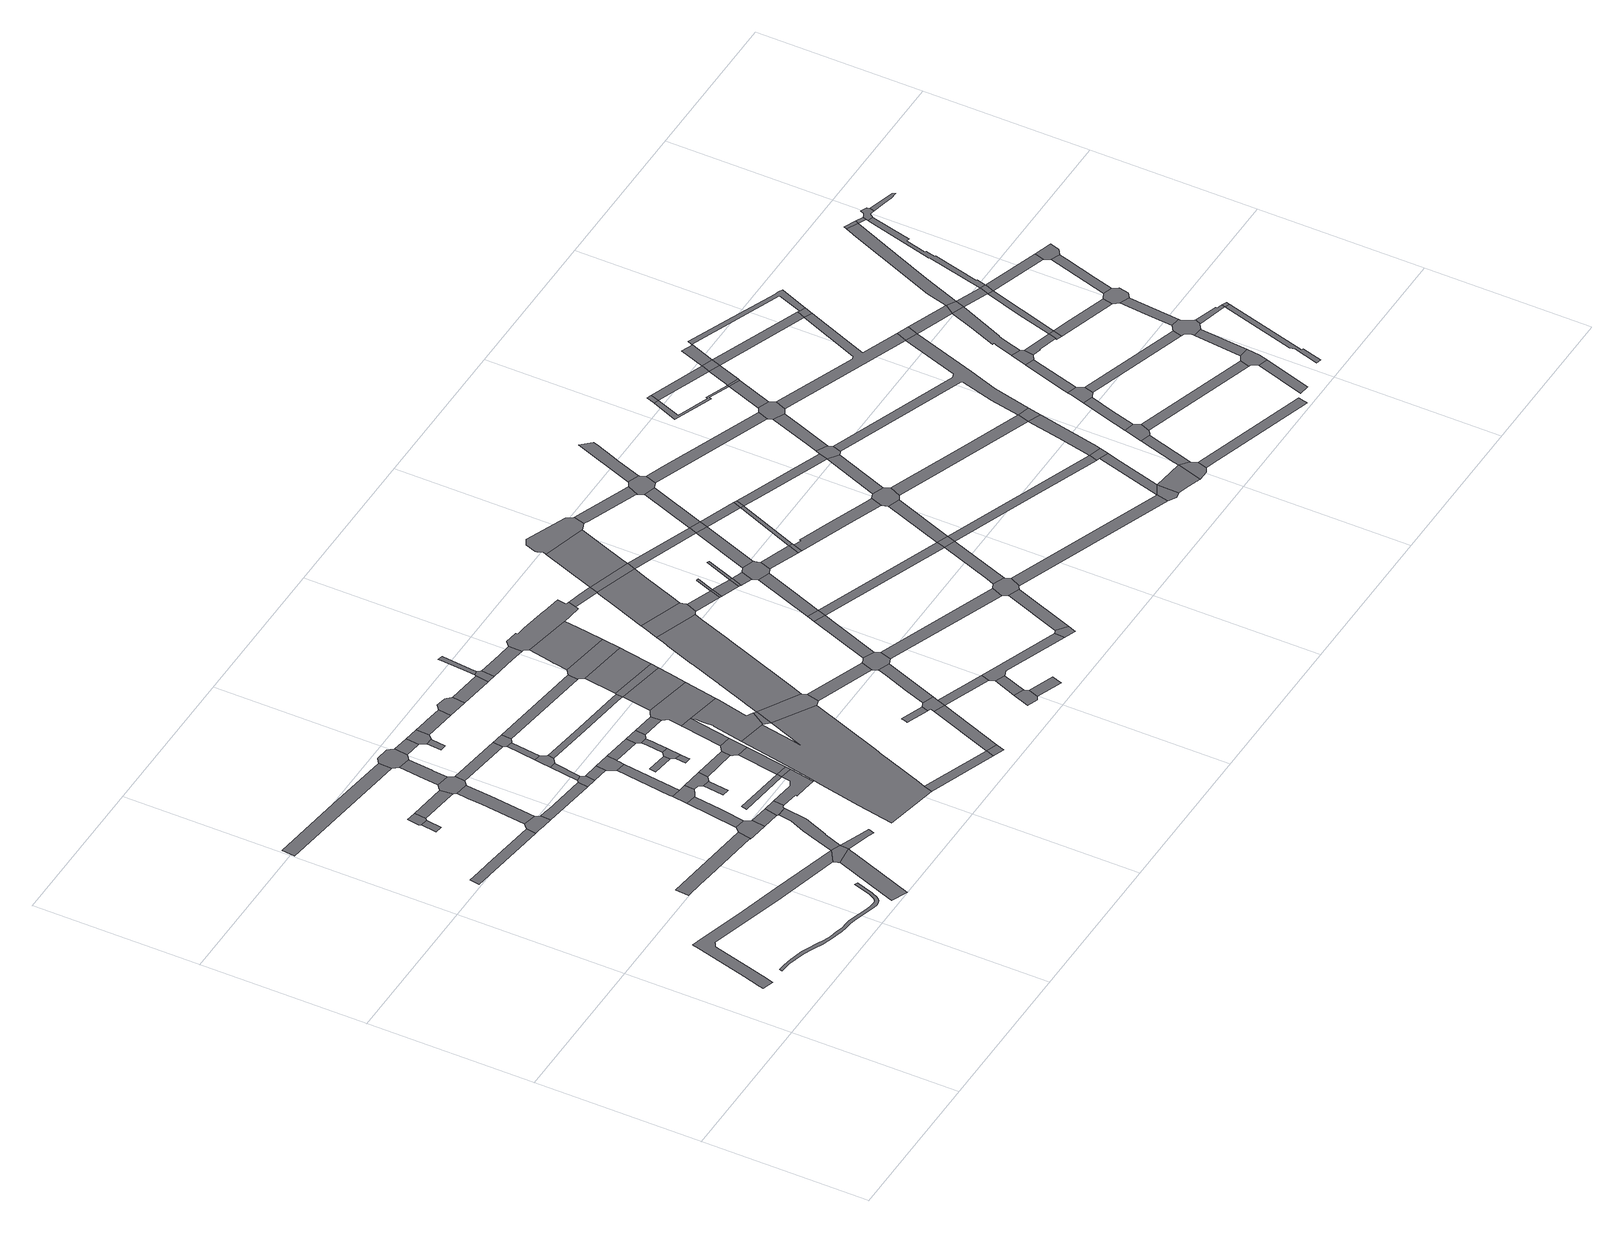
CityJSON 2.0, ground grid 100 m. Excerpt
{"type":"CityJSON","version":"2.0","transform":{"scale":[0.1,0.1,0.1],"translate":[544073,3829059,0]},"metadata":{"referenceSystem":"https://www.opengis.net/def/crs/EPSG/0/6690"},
"CityObjects":{
"road1":{"type":"Road","geometry":[{"type":"MultiSurface","lod":"1","boundaries":[[[0,1,2,3,4,5,6,7,8,9,10,11,12,13,14,15,16,17,18,19,20,21,22,23,24,25,26,27,28,29,30,31,32,33,34,35,36,37,38,39,40,41,42,43]]]}]},
"road2":{"type":"Road","attributes":{"RoadStructureAttribute.sectionType":"1"},"geometry":[{"type":"MultiSurface","lod":"1","boundaries":[[[44,45,46,47,48,49,50,51,52,53,54,55,56,57,58,59,60,61,62,63,64]]]}]},
"road3":{"type":"Road","attributes":{"RoadStructureAttribute.sectionType":"1"},"geometry":[{"type":"MultiSurface","lod":"1","boundaries":[[[65,66,67,68,69,70,71,72]]]}]},
"road4":{"type":"Road","geometry":[{"type":"MultiSurface","lod":"1","boundaries":[[[73,74,75,76]]]}]},
"road5":{"type":"Road","attributes":{"RoadStructureAttribute.sectionType":"1"},"geometry":[{"type":"MultiSurface","lod":"1","boundaries":[[[77,78,79,80,81,82,83]]]}]},
"road6":{"type":"Road","attributes":{"RoadStructureAttribute.sectionType":"1"},"geometry":[{"type":"MultiSurface","lod":"1","boundaries":[[[84,85,86,87,88,89]]]}]},
"road7":{"type":"Road","geometry":[{"type":"MultiSurface","lod":"1","boundaries":[[[90,91,73,76,92,93]]]}]},
"road8":{"type":"Road","attributes":{"RoadStructureAttribute.sectionType":"1"},"geometry":[{"type":"MultiSurface","lod":"1","boundaries":[[[94,95,96,97,98,99,100,101]]]}]},
"road9":{"type":"Road","geometry":[{"type":"MultiSurface","lod":"1","boundaries":[[[102,103,72,71,104,105,106,107,108,109,110]]]}]},
"road10":{"type":"Road","attributes":{"RoadStructureAttribute.sectionType":"1"},"geometry":[{"type":"MultiSurface","lod":"1","boundaries":[[[93,92,111,112,113]]]}]},
"road11":{"type":"Road","geometry":[{"type":"MultiSurface","lod":"1","boundaries":[[[64,63,114,97,96,115]]]}]},
"road12":{"type":"Road","attributes":{"RoadStructureAttribute.sectionType":"1"},"geometry":[{"type":"MultiSurface","lod":"1","boundaries":[[[116,117,118,102,110,119,120,121]]]}]},
"road13":{"type":"Road","geometry":[{"type":"MultiSurface","lod":"1","boundaries":[[[122,123,83,82,124,125,126,127,128,129]]]}]},
"road14":{"type":"Road","attributes":{"RoadStructureAttribute.sectionType":"1"},"geometry":[{"type":"MultiSurface","lod":"1","boundaries":[[[130,131,132,108,107,133,134]]]}]},
"road15":{"type":"Road","geometry":[{"type":"MultiSurface","lod":"1","boundaries":[[[135,136,137,138,113,112,116,121,139,140,141]]]}]},
"road16":{"type":"Road","geometry":[{"type":"MultiSurface","lod":"1","boundaries":[[[142,143,144,145,146,147,148,115,96]]]}]},
"road17":{"type":"Road","attributes":{"RoadStructureAttribute.sectionType":"1"},"geometry":[{"type":"MultiSurface","lod":"1","boundaries":[[[149,150,151,152,64,115,153,154,155,156]]]}]},
"road18":{"type":"Road","attributes":{"RoadStructureAttribute.sectionType":"1"},"geometry":[{"type":"MultiSurface","lod":"1","boundaries":[[[157,122,129,158,159,160]]]}]},
"road19":{"type":"Road","attributes":{"RoadStructureAttribute.sectionType":"1"},"geometry":[{"type":"MultiSurface","lod":"1","boundaries":[[[161,162,135,141,163,164,165,166]]]}]},
"road20":{"type":"Road","attributes":{"RoadStructureAttribute.sectionType":"1"},"geometry":[{"type":"MultiSurface","lod":"1","boundaries":[[[127,126,167,168]]]}]},
"road21":{"type":"Road","attributes":{"RoadStructureAttribute.sectionType":"1"},"geometry":[{"type":"MultiSurface","lod":"1","boundaries":[[[169,149,156]]]}]},
"road22":{"type":"Road","geometry":[{"type":"MultiSurface","lod":"1","boundaries":[[[170,89,88,161,166,171,172,173,174]]]}]},
"road23":{"type":"Road","geometry":[{"type":"MultiSurface","lod":"1","boundaries":[[[168,167,175,176,169,156,177,178,179,180,181,182]]]}]},
"road24":{"type":"Road","geometry":[{"type":"MultiSurface","lod":"1","boundaries":[[[183,184,185,186,134,133,187,188]]]}]},
"road25":{"type":"Road","geometry":[{"type":"MultiSurface","lod":"1","boundaries":[[[189,157,160,190,191,192,193,194,195]]]}]},
"road26":{"type":"Road","attributes":{"RoadStructureAttribute.sectionType":"1"},"geometry":[{"type":"MultiSurface","lod":"1","boundaries":[[[140,139,196,197]]]}]},
"road27":{"type":"Road","attributes":{"RoadStructureAttribute.sectionType":"1"},"geometry":[{"type":"MultiSurface","lod":"1","boundaries":[[[198,185,184,199]]]}]},
"road28":{"type":"Road","attributes":{"RoadStructureAttribute.sectionType":"1"},"geometry":[{"type":"MultiSurface","lod":"1","boundaries":[[[200,201,189,195,202]]]}]},
"road29":{"type":"Road","attributes":{"RoadStructureAttribute.sectionType":"1"},"geometry":[{"type":"MultiSurface","lod":"1","boundaries":[[[188,187,203,204]]]}]},
"road30":{"type":"Road","attributes":{"RoadStructureAttribute.sectionType":"1"},"geometry":[{"type":"MultiSurface","lod":"1","boundaries":[[[173,172,205,206]]]}]},
"road31":{"type":"Road","geometry":[{"type":"MultiSurface","lod":"1","boundaries":[[[207,208,209,210]]]}]},
"road32":{"type":"Road","attributes":{"RoadStructureAttribute.sectionType":"1"},"geometry":[{"type":"MultiSurface","lod":"1","boundaries":[[[211,212,213,214,215,216]]]}]},
"road33":{"type":"Road","geometry":[{"type":"MultiSurface","lod":"1","boundaries":[[[193,192,217,207,210,218,219]]]}]},
"road34":{"type":"Road","geometry":[{"type":"MultiSurface","lod":"1","boundaries":[[[220,221,198,199,222,223,224,225,226,227]]]}]},
"road35":{"type":"Road","geometry":[{"type":"MultiSurface","lod":"1","boundaries":[[[228,229,230,231,232]]]}]},
"road36":{"type":"Road","geometry":[{"type":"MultiSurface","lod":"1","boundaries":[[[204,203,233,234,200,202,235,236,237,238]]]}]},
"road37":{"type":"Road","attributes":{"RoadStructureAttribute.sectionType":"1"},"geometry":[{"type":"MultiSurface","lod":"1","boundaries":[[[215,239,240,241,242,243,182,181,244,245,246,247,248,249]]]}]},
"road38":{"type":"Road","geometry":[{"type":"MultiSurface","lod":"1","boundaries":[[[206,205,250,228,232,251,252,253]]]}]},
"road39":{"type":"Road","attributes":{"RoadStructureAttribute.sectionType":"1"},"geometry":[{"type":"MultiSurface","lod":"1","boundaries":[[[254,220,227,255,256]]]}]},
"road40":{"type":"Road","attributes":{"RoadStructureAttribute.sectionType":"1"},"geometry":[{"type":"MultiSurface","lod":"1","boundaries":[[[257,258,259,260,261]]]}]},
"road41":{"type":"Road","geometry":[{"type":"MultiSurface","lod":"1","boundaries":[[[262,263,197,196,264,254,256,265,266,267,268]]]}]},
"road42":{"type":"Road","attributes":{"RoadStructureAttribute.sectionType":"1"},"geometry":[{"type":"MultiSurface","lod":"1","boundaries":[[[219,218,269,270]]]}]},
"road43":{"type":"Road","geometry":[{"type":"MultiSurface","lod":"1","boundaries":[[[271,272,273,274,275,276]]]}]},
"road44":{"type":"Road","geometry":[{"type":"MultiSurface","lod":"1","boundaries":[[[216,215,249,277]]]}]},
"road45":{"type":"Road","attributes":{"RoadStructureAttribute.sectionType":"1"},"geometry":[{"type":"MultiSurface","lod":"1","boundaries":[[[238,237,278,279]]]}]},
"road46":{"type":"Road","geometry":[{"type":"MultiSurface","lod":"1","boundaries":[[[280,261,260,271,276,281]]]}]},
"road47":{"type":"Road","attributes":{"RoadStructureAttribute.sectionType":"1"},"geometry":[{"type":"MultiSurface","lod":"1","boundaries":[[[282,283,253,252,284,285,286]]]}]},
"road48":{"type":"Road","attributes":{"RoadStructureAttribute.sectionType":"1"},"geometry":[{"type":"MultiSurface","lod":"1","boundaries":[[[287,216,277,288]]]}]},
"road49":{"type":"Road","attributes":{"RoadStructureAttribute.sectionType":"1"},"geometry":[{"type":"MultiSurface","lod":"1","boundaries":[[[289,290,280,281,291,292,293]]]}]},
"road50":{"type":"Road","geometry":[{"type":"MultiSurface","lod":"1","boundaries":[[[294,279,278,295,289,293,296,297,298]]]}]},
"road51":{"type":"Road","geometry":[{"type":"MultiSurface","lod":"1","boundaries":[[[299,300,270,269,301,302,287,288,303]]]}]},
"road52":{"type":"Road","attributes":{"RoadStructureAttribute.sectionType":"1"},"geometry":[{"type":"MultiSurface","lod":"1","boundaries":[[[304,305,225,224,306,307,308,309]]]}]},
"road53":{"type":"Road","geometry":[{"type":"MultiSurface","lod":"1","boundaries":[[[310,311,312,313,314,315,316,317,318,319,320,321,322,323,324,325,326,327,328,329,330,331,332,333]]]}]},
"road54":{"type":"Road","geometry":[{"type":"MultiSurface","lod":"1","boundaries":[[[334,335,286,285,336,337,338,339,340]]]}]},
"road55":{"type":"Road","attributes":{"RoadStructureAttribute.sectionType":"1"},"geometry":[{"type":"MultiSurface","lod":"1","boundaries":[[[318,317,341,342]]]}]},
"road56":{"type":"Road","attributes":{"RoadStructureAttribute.sectionType":"1"},"geometry":[{"type":"MultiSurface","lod":"1","boundaries":[[[298,297,343,344,345]]]}]},
"road57":{"type":"Road","attributes":{"RoadStructureAttribute.sectionType":"1"},"geometry":[{"type":"MultiSurface","lod":"1","boundaries":[[[346,347,348,349,299,303,350]]]}]},
"road58":{"type":"Road","attributes":{"RoadStructureAttribute.sectionType":"1"},"geometry":[{"type":"MultiSurface","lod":"1","boundaries":[[[268,267,351,352]]]}]},
"road59":{"type":"Road","attributes":{"RoadStructureAttribute.sectionType":"1"},"geometry":[{"type":"MultiSurface","lod":"1","boundaries":[[[337,336,353,354]]]}]},
"road60":{"type":"Road","geometry":[{"type":"MultiSurface","lod":"1","boundaries":[[[350,355,356,357,358,359,360,361,310,333,362,363,364,365,366,367]]]}]},
"road61":{"type":"Road","attributes":{"RoadStructureAttribute.sectionType":"1"},"geometry":[{"type":"MultiSurface","lod":"1","boundaries":[[[364,363,368,327,369]]]}]},
"road62":{"type":"Road","geometry":[{"type":"MultiSurface","lod":"1","boundaries":[[[342,341,370,371]]]}]},
"road63":{"type":"Road","geometry":[{"type":"MultiSurface","lod":"1","boundaries":[[[372,373,374,345,344,375,376,346,350,367,377]]]}]},
"road64":{"type":"Road","geometry":[{"type":"MultiSurface","lod":"1","boundaries":[[[378,379,380,381,382,383,384,354,353,385,386,387]]]}]},
"road65":{"type":"Road","attributes":{"RoadStructureAttribute.sectionType":"1"},"geometry":[{"type":"MultiSurface","lod":"1","boundaries":[[[388,389,390,391,392,393,394,383,382]]]}]},
"road66":{"type":"Road","geometry":[{"type":"MultiSurface","lod":"1","boundaries":[[[369,327,326,395,396,397,398,399]]]}]},
"road67":{"type":"Road","geometry":[{"type":"MultiSurface","lod":"1","boundaries":[[[400,372,377,401,402]]]}]},
"road68":{"type":"Road","attributes":{"RoadStructureAttribute.sectionType":"1"},"geometry":[{"type":"MultiSurface","lod":"1","boundaries":[[[403,342,371,404]]]}]},
"road69":{"type":"Road","geometry":[{"type":"MultiSurface","lod":"1","boundaries":[[[405,309,308,400,402,406]]]}]},
"road70":{"type":"Road","geometry":[{"type":"MultiSurface","lod":"1","boundaries":[[[407,387,386,408,409,410]]]}]},
"road71":{"type":"Road","geometry":[{"type":"MultiSurface","lod":"1","boundaries":[[[411,412,413,414,415,416]]]}]},
"road72":{"type":"Road","geometry":[{"type":"MultiSurface","lod":"1","boundaries":[[[417,405,406,418,419]]]}]},
"road73":{"type":"Road","geometry":[{"type":"MultiSurface","lod":"1","boundaries":[[[420,421,352,351,422,417,419,423]]]}]},
"road74":{"type":"Road","geometry":[{"type":"MultiSurface","lod":"1","boundaries":[[[424,425,426,416,415,427,403,404,428,429]]]}]},
"road75":{"type":"Road","geometry":[{"type":"MultiSurface","lod":"1","boundaries":[[[430,431,432,433,434,420,423,435,436,437]]]}]},
"road76":{"type":"Road","attributes":{"RoadStructureAttribute.sectionType":"1"},"geometry":[{"type":"MultiSurface","lod":"1","boundaries":[[[396,395,438,439]]]}]},
"road77":{"type":"Road","attributes":{"function":"2","RoadStructureAttribute.sectionType":"1"},"geometry":[{"type":"MultiSurface","lod":"1","boundaries":[[[440,441,442,443,444,445,446,447,448,449,450,451,452,453,454,369,399,455,456,457,458,459,460,461]]]}]},
"road78":{"type":"Road","attributes":{"RoadStructureAttribute.sectionType":"1"},"geometry":[{"type":"MultiSurface","lod":"1","boundaries":[[[462,463,464,424,429,465]]]}]},
"road79":{"type":"Road","attributes":{"RoadStructureAttribute.sectionType":"1"},"geometry":[{"type":"MultiSurface","lod":"1","boundaries":[[[428,404,466,467]]]}]},
"road80":{"type":"Road","attributes":{"RoadStructureAttribute.sectionType":"1"},"geometry":[{"type":"MultiSurface","lod":"1","boundaries":[[[468,469,470,471,472,473]]]}]},
"road81":{"type":"Road","geometry":[{"type":"MultiSurface","lod":"1","boundaries":[[[474,410,409,475,476,430,437,477,478,479,480,481,482,483,484,485,486,487,488,489,490,491,492]]]}]},
"road82":{"type":"Road","geometry":[{"type":"MultiSurface","lod":"1","boundaries":[[[493,468,473,494]]]}]},
"road83":{"type":"Road","attributes":{"RoadStructureAttribute.sectionType":"1"},"geometry":[{"type":"MultiSurface","lod":"1","boundaries":[[[495,496,472,471]]]}]},
"road84":{"type":"Road","geometry":[{"type":"MultiSurface","lod":"1","boundaries":[[[497,498,439,438,499,462,465,500,501,502,503]]]}]},
"road85":{"type":"Road","geometry":[{"type":"MultiSurface","lod":"1","boundaries":[[[504,505,441,440,461,506,507,508,509,510,511]]]}]},
"road86":{"type":"Road","attributes":{"RoadStructureAttribute.sectionType":"1"},"geometry":[{"type":"MultiSurface","lod":"1","boundaries":[[[512,497,503,513,514]]]}]},
"road87":{"type":"Road","attributes":{"RoadStructureAttribute.sectionType":"1"},"geometry":[{"type":"MultiSurface","lod":"1","boundaries":[[[467,466,493,494,515,516,517]]]}]},
"road88":{"type":"Road","attributes":{"RoadStructureAttribute.sectionType":"1"},"geometry":[{"type":"MultiSurface","lod":"1","boundaries":[[[518,519,483,482,520,521]]]}]},
"road89":{"type":"Road","attributes":{"function":"2","RoadStructureAttribute.sectionType":"1"},"geometry":[{"type":"MultiSurface","lod":"1","boundaries":[[[520,522,523,504,511,524,525,526,527]]]}]},
"road90":{"type":"Road","attributes":{"RoadStructureAttribute.sectionType":"1"},"geometry":[{"type":"MultiSurface","lod":"1","boundaries":[[[508,507,528,529]]]}]},
"road91":{"type":"Road","geometry":[{"type":"MultiSurface","lod":"1","boundaries":[[[530,512,514,531]]]}]},
"road92":{"type":"Road","geometry":[{"type":"MultiSurface","lod":"1","boundaries":[[[529,528,532,533]]]}]},
"road93":{"type":"Road","attributes":{"RoadStructureAttribute.sectionType":"1"},"geometry":[{"type":"MultiSurface","lod":"1","boundaries":[[[502,501,534,535]]]}]},
"road94":{"type":"Road","geometry":[{"type":"MultiSurface","lod":"1","boundaries":[[[521,520,527,536]]]}]},
"road95":{"type":"Road","attributes":{"RoadStructureAttribute.sectionType":"1"},"geometry":[{"type":"MultiSurface","lod":"1","boundaries":[[[537,533,532,538,539]]]}]},
"road96":{"type":"Road","geometry":[{"type":"MultiSurface","lod":"1","boundaries":[[[540,541,542,529,533]]]}]},
"road97":{"type":"Road","attributes":{"RoadStructureAttribute.sectionType":"1"},"geometry":[{"type":"MultiSurface","lod":"1","boundaries":[[[543,544,530,531,545,546]]]}]},
"road98":{"type":"Road","geometry":[{"type":"MultiSurface","lod":"1","boundaries":[[[547,548,549,517,516,550,551]]]}]},
"road99":{"type":"Road","geometry":[{"type":"MultiSurface","lod":"1","boundaries":[[[539,538,552,553]]]}]},
"road100":{"type":"Road","attributes":{"function":"2","RoadStructureAttribute.sectionType":"1"},"geometry":[{"type":"MultiSurface","lod":"1","boundaries":[[[554,555,556,521,536,557,558,559]]]}]},
"road101":{"type":"Road","attributes":{"RoadStructureAttribute.sectionType":"1"},"geometry":[{"type":"MultiSurface","lod":"1","boundaries":[[[560,553,552,561,562]]]}]},
"road102":{"type":"Road","geometry":[{"type":"MultiSurface","lod":"1","boundaries":[[[563,564,565,566,567,539,553]]]}]},
"road103":{"type":"Road","attributes":{"RoadStructureAttribute.sectionType":"1"},"geometry":[{"type":"MultiSurface","lod":"1","boundaries":[[[568,547,551,569,570]]]}]},
"road104":{"type":"Road","geometry":[{"type":"MultiSurface","lod":"1","boundaries":[[[571,572,573,562,561,574,575,543,546,576,577,578,579,580,581,582]]]}]},
"road105":{"type":"Road","attributes":{"RoadStructureAttribute.sectionType":"1"},"geometry":[{"type":"MultiSurface","lod":"1","boundaries":[[[583,531,514,584,585,586]]]}]},
"road106":{"type":"Road","geometry":[{"type":"MultiSurface","lod":"1","boundaries":[[[587,588,589,590,591,592,593,554,559,594,595,596,597,598]]]}]},
"road107":{"type":"Road","attributes":{"RoadStructureAttribute.sectionType":"1"},"geometry":[{"type":"MultiSurface","lod":"1","boundaries":[[[536,527,599,600]]]}]},
"road108":{"type":"Road","attributes":{"RoadStructureAttribute.sectionType":"1"},"geometry":[{"type":"MultiSurface","lod":"1","boundaries":[[[601,602,579,578,603,604]]]}]},
"road109":{"type":"Road","geometry":[{"type":"MultiSurface","lod":"1","boundaries":[[[605,535,534,568,570,606,607,608,609,610,611,612]]]}]},
"road110":{"type":"Road","attributes":{"RoadStructureAttribute.sectionType":"1"},"geometry":[{"type":"MultiSurface","lod":"1","boundaries":[[[599,571,582,613]]]}]},
"road111":{"type":"Road","geometry":[{"type":"MultiSurface","lod":"1","boundaries":[[[604,603,614,615,616,617]]]}]},
"road112":{"type":"Road","geometry":[{"type":"MultiSurface","lod":"1","boundaries":[[[600,599,613,618]]]}]},
"road113":{"type":"Road","attributes":{"RoadStructureAttribute.sectionType":"1"},"geometry":[{"type":"MultiSurface","lod":"1","boundaries":[[[585,619,605,612,620]]]}]},
"road114":{"type":"Road","attributes":{"RoadStructureAttribute.sectionType":"1"},"geometry":[{"type":"MultiSurface","lod":"1","boundaries":[[[621,622,596,595,623,624,625,626]]]}]},
"road115":{"type":"Road","attributes":{"RoadStructureAttribute.sectionType":"1"},"geometry":[{"type":"MultiSurface","lod":"1","boundaries":[[[627,628,604,617,629,630]]]}]},
"road116":{"type":"Road","attributes":{"RoadStructureAttribute.sectionType":"1"},"geometry":[{"type":"MultiSurface","lod":"1","boundaries":[[[618,613,631,632,627,633]]]}]},
"road117":{"type":"Road","attributes":{"RoadStructureAttribute.sectionType":"1"},"geometry":[{"type":"MultiSurface","lod":"1","boundaries":[[[634,600,618,635]]]}]},
"road118":{"type":"Road","geometry":[{"type":"MultiSurface","lod":"1","boundaries":[[[586,585,620,636]]]}]},
"road119":{"type":"Road","attributes":{"RoadStructureAttribute.sectionType":"1"},"geometry":[{"type":"MultiSurface","lod":"1","boundaries":[[[637,638,639,640,615,614,641,642,643,644]]]}]},
"road120":{"type":"Road","geometry":[{"type":"MultiSurface","lod":"1","boundaries":[[[633,627,630,645]]]}]},
"road121":{"type":"Road","geometry":[{"type":"MultiSurface","lod":"1","boundaries":[[[646,647,626,625,648,649,634,635,650,651,652,653,654,655,656]]]}]},
"road122":{"type":"Road","attributes":{"RoadStructureAttribute.sectionType":"1"},"geometry":[{"type":"MultiSurface","lod":"1","boundaries":[[[657,586,636,658]]]}]},
"road123":{"type":"Road","attributes":{"RoadStructureAttribute.sectionType":"1"},"geometry":[{"type":"MultiSurface","lod":"1","boundaries":[[[609,608,659,660]]]}]},
"road124":{"type":"Road","attributes":{"RoadStructureAttribute.sectionType":"1"},"geometry":[{"type":"MultiSurface","lod":"1","boundaries":[[[661,646,656,662,663,664,665]]]}]},
"road125":{"type":"Road","geometry":[{"type":"MultiSurface","lod":"1","boundaries":[[[666,667,644,643,657,658,668,669,670,671,672]]]}]},
"road126":{"type":"Road","attributes":{"RoadStructureAttribute.sectionType":"1"},"geometry":[{"type":"MultiSurface","lod":"1","boundaries":[[[673,674,645,630,675,676,677,678]]]}]},
"road127":{"type":"Road","attributes":{"RoadStructureAttribute.sectionType":"1"},"geometry":[{"type":"MultiSurface","lod":"1","boundaries":[[[636,620,679,680,681]]]}]},
"road128":{"type":"Road","attributes":{"RoadStructureAttribute.sectionType":"1"},"geometry":[{"type":"MultiSurface","lod":"1","boundaries":[[[677,682,683,666,672,684,685]]]}]},
"road129":{"type":"Road","attributes":{"RoadStructureAttribute.sectionType":"1"},"geometry":[{"type":"MultiSurface","lod":"1","boundaries":[[[686,654,653,687,688,689]]]}]},
"road130":{"type":"Road","geometry":[{"type":"MultiSurface","lod":"1","boundaries":[[[690,678,677,685,691,692,693,694,695,696,697]]]}]},
"road131":{"type":"Road","geometry":[{"type":"MultiSurface","lod":"1","boundaries":[[[698,660,659,699,700]]]}]},
"road132":{"type":"Road","attributes":{"RoadStructureAttribute.sectionType":"1"},"geometry":[{"type":"MultiSurface","lod":"1","boundaries":[[[701,670,669,702,703,704]]]}]},
"road133":{"type":"Road","attributes":{"RoadStructureAttribute.sectionType":"1"},"geometry":[{"type":"MultiSurface","lod":"1","boundaries":[[[705,706,707,690,697,708,709]]]}]},
"road134":{"type":"Road","attributes":{"RoadStructureAttribute.sectionType":"1"},"geometry":[{"type":"MultiSurface","lod":"1","boundaries":[[[710,660,698,711,712]]]}]},
"road135":{"type":"Road","attributes":{"RoadStructureAttribute.sectionType":"1"},"geometry":[{"type":"MultiSurface","lod":"1","boundaries":[[[713,698,700,714,715,716,717,718,719]]]}]},
"road136":{"type":"Road","geometry":[{"type":"MultiSurface","lod":"1","boundaries":[[[720,721,722,723]]]}]},
"road137":{"type":"Road","geometry":[{"type":"MultiSurface","lod":"1","boundaries":[[[719,718,724,725,726,727,728,729]]]}]},
"road138":{"type":"Road","geometry":[{"type":"MultiSurface","lod":"1","boundaries":[[[730,731,732,689,688,733,734,705,709,735,736,737,738,739]]]}]},
"road139":{"type":"Road","geometry":[{"type":"MultiSurface","lod":"1","boundaries":[[[681,680,710,712,740]]]}]},
"road140":{"type":"Road","attributes":{"RoadStructureAttribute.sectionType":"1"},"geometry":[{"type":"MultiSurface","lod":"1","boundaries":[[[721,741,742,743,744,745,746,747,748,722]]]}]},
"road141":{"type":"Road","attributes":{"RoadStructureAttribute.sectionType":"1"},"geometry":[{"type":"MultiSurface","lod":"1","boundaries":[[[749,750,719,729,751,752]]]}]},
"road142":{"type":"Road","attributes":{"RoadStructureAttribute.sectionType":"1"},"geometry":[{"type":"MultiSurface","lod":"1","boundaries":[[[744,730,739,753]]]}]},
"road143":{"type":"Road","attributes":{"RoadStructureAttribute.sectionType":"1"},"geometry":[{"type":"MultiSurface","lod":"1","boundaries":[[[723,722,754,755]]]}]},
"road144":{"type":"Road","attributes":{"RoadStructureAttribute.sectionType":"1"},"geometry":[{"type":"MultiSurface","lod":"1","boundaries":[[[703,756,681,740,757,758]]]}]},
"road145":{"type":"Road","attributes":{"RoadStructureAttribute.sectionType":"1"},"geometry":[{"type":"MultiSurface","lod":"1","boundaries":[[[759,760,761,694,693,762,763,764,704,765,766,767,768]]]}]},
"road146":{"type":"Road","geometry":[{"type":"MultiSurface","lod":"1","boundaries":[[[745,744,753,769]]]}]},
"road147":{"type":"Road","geometry":[{"type":"MultiSurface","lod":"1","boundaries":[[[770,749,752,771,772,773,774,775]]]}]},
"road148":{"type":"Road","attributes":{"RoadStructureAttribute.sectionType":"1"},"geometry":[{"type":"MultiSurface","lod":"1","boundaries":[[[754,776,745,769,777]]]}]},
"road149":{"type":"Road","geometry":[{"type":"MultiSurface","lod":"1","boundaries":[[[704,703,758,765]]]}]},
"road150":{"type":"Road","geometry":[{"type":"MultiSurface","lod":"1","boundaries":[[[778,755,754,777,779]]]}]},
"road151":{"type":"Road","attributes":{"RoadStructureAttribute.sectionType":"1"},"geometry":[{"type":"MultiSurface","lod":"1","boundaries":[[[780,781,770,775,782,783]]]}]},
"road152":{"type":"Road","attributes":{"RoadStructureAttribute.sectionType":"1"},"geometry":[{"type":"MultiSurface","lod":"1","boundaries":[[[727,726,784,785,786]]]}]},
"road153":{"type":"Road","attributes":{"RoadStructureAttribute.sectionType":"1"},"geometry":[{"type":"MultiSurface","lod":"1","boundaries":[[[787,778,779,788]]]}]},
"road154":{"type":"Road","attributes":{"RoadStructureAttribute.sectionType":"1"},"geometry":[{"type":"MultiSurface","lod":"1","boundaries":[[[789,790,791,738,737,759,792,793,794,795]]]}]},
"road155":{"type":"Road","geometry":[{"type":"MultiSurface","lod":"1","boundaries":[[[796,797,780,783,798,799,800]]]}]},
"road156":{"type":"Road","attributes":{"RoadStructureAttribute.sectionType":"1"},"geometry":[{"type":"MultiSurface","lod":"1","boundaries":[[[779,777,789,801]]]}]},
"road157":{"type":"Road","attributes":{"RoadStructureAttribute.sectionType":"1"},"geometry":[{"type":"MultiSurface","lod":"1","boundaries":[[[802,803,804,796,800,805]]]}]},
"road158":{"type":"Road","attributes":{"RoadStructureAttribute.sectionType":"1"},"geometry":[{"type":"MultiSurface","lod":"1","boundaries":[[[774,773,806,807]]]}]},
"road159":{"type":"Road","attributes":{"RoadStructureAttribute.sectionType":"1"},"geometry":[{"type":"MultiSurface","lod":"1","boundaries":[[[808,809,810,811,812,813,814,815,816,817,818]]]}]},
"road160":{"type":"Road","geometry":[{"type":"MultiSurface","lod":"1","boundaries":[[[819,820,802,805,821,822,823]]]}]},
"road161":{"type":"Road","geometry":[{"type":"MultiSurface","lod":"1","boundaries":[[[792,759,768,824]]]}]},
"road162":{"type":"Road","attributes":{"RoadStructureAttribute.sectionType":"1"},"geometry":[{"type":"MultiSurface","lod":"1","boundaries":[[[825,799,798,826,827,828]]]}]},
"road163":{"type":"Road","geometry":[{"type":"MultiSurface","lod":"1","boundaries":[[[801,789,795,818,817]]]}]},
"road164":{"type":"Road","attributes":{"RoadStructureAttribute.sectionType":"1"},"geometry":[{"type":"MultiSurface","lod":"1","boundaries":[[[822,821,829,830,831,832]]]}]},
"road165":{"type":"Road","attributes":{"RoadStructureAttribute.sectionType":"1"},"geometry":[{"type":"MultiSurface","lod":"1","boundaries":[[[833,834,835,836]]]}]},
"road166":{"type":"Road","attributes":{"RoadStructureAttribute.sectionType":"1"},"geometry":[{"type":"MultiSurface","lod":"1","boundaries":[[[837,838,839,840,841,819,823,842,843,844,845]]]}]},
"road167":{"type":"Road","attributes":{"RoadStructureAttribute.sectionType":"1"},"geometry":[{"type":"MultiSurface","lod":"1","boundaries":[[[824,768,837,846]]]}]},
"road168":{"type":"Road","geometry":[{"type":"MultiSurface","lod":"1","boundaries":[[[832,831,847,848,849]]]}]},
"road169":{"type":"Road","geometry":[{"type":"MultiSurface","lod":"1","boundaries":[[[850,807,806,851,852,853,833,836,854,855]]]}]},
"road170":{"type":"Road","geometry":[{"type":"MultiSurface","lod":"1","boundaries":[[[846,837,845,856]]]}]},
"road171":{"type":"Road","attributes":{"RoadStructureAttribute.sectionType":"1"},"geometry":[{"type":"MultiSurface","lod":"1","boundaries":[[[857,850,855,858]]]}]},
"road172":{"type":"Road","attributes":{"RoadStructureAttribute.sectionType":"1"},"geometry":[{"type":"MultiSurface","lod":"1","boundaries":[[[859,860,832,849,861,862]]]}]},
"road173":{"type":"Road","attributes":{"RoadStructureAttribute.sectionType":"1"},"geometry":[{"type":"MultiSurface","lod":"1","boundaries":[[[849,848,863,864,865,866]]]}]},
"road174":{"type":"Road","geometry":[{"type":"MultiSurface","lod":"1","boundaries":[[[867,828,827,868,869,857,858,870,871,872,873,874,875]]]}]},
"road175":{"type":"Road","attributes":{"RoadStructureAttribute.sectionType":"1"},"geometry":[{"type":"MultiSurface","lod":"1","boundaries":[[[876,856,845,877,878,859,879]]]}]},
"road176":{"type":"Road","attributes":{"RoadStructureAttribute.sectionType":"1"},"geometry":[{"type":"MultiSurface","lod":"1","boundaries":[[[880,881,882,883,884,885,886,887,888]]]}]},
"road177":{"type":"Road","geometry":[{"type":"MultiSurface","lod":"1","boundaries":[[[879,859,862,889]]]}]},
"road178":{"type":"Road","attributes":{"RoadStructureAttribute.sectionType":"1"},"geometry":[{"type":"MultiSurface","lod":"1","boundaries":[[[890,891,892,867,875,893]]]}]},
"road179":{"type":"Road","attributes":{"RoadStructureAttribute.sectionType":"1"},"geometry":[{"type":"MultiSurface","lod":"1","boundaries":[[[894,895,872,871,896,880,897]]]}]},
"road180":{"type":"Road","geometry":[{"type":"MultiSurface","lod":"1","boundaries":[[[898,864,863,890,893,899,900,901]]]}]},
"road181":{"type":"Road","attributes":{"RoadStructureAttribute.sectionType":"1"},"geometry":[{"type":"MultiSurface","lod":"1","boundaries":[[[902,903,904,905,846,856,906,907,908]]]}]},
"road182":{"type":"Road","geometry":[{"type":"MultiSurface","lod":"1","boundaries":[[[897,880,888,909]]]}]},
"road183":{"type":"Road","attributes":{"RoadStructureAttribute.sectionType":"1"},"geometry":[{"type":"MultiSurface","lod":"1","boundaries":[[[889,862,910,911,912]]]}]},
"road184":{"type":"Road","attributes":{"RoadStructureAttribute.sectionType":"1"},"geometry":[{"type":"MultiSurface","lod":"1","boundaries":[[[913,914,898,901,915,916,917,918,919]]]}]},
"road185":{"type":"Road","attributes":{"RoadStructureAttribute.sectionType":"1"},"geometry":[{"type":"MultiSurface","lod":"1","boundaries":[[[920,921,922,923,879,889,924,925,926,927,928,929,930,931,932,933,934]]]}]},
"road186":{"type":"Road","geometry":[{"type":"MultiSurface","lod":"1","boundaries":[[[912,911,913,919,935,936]]]}]},
"road187":{"type":"Road","geometry":[{"type":"MultiSurface","lod":"1","boundaries":[[[937,902,908,938]]]}]},
"road188":{"type":"Road","attributes":{"RoadStructureAttribute.sectionType":"1"},"geometry":[{"type":"MultiSurface","lod":"1","boundaries":[[[938,908,939,940]]]}]},
"road189":{"type":"Road","geometry":[{"type":"MultiSurface","lod":"1","boundaries":[[[941,942,943,944,940,939,920,934,945,946,947,948,949]]]}]},
"road190":{"type":"Road","geometry":[{"type":"MultiSurface","lod":"1","boundaries":[[[950,951,952,953,954,955,947,946]]]}]}
},
"vertices":[
[481,275,0],[531,263,0],[589,246,0],[649,222,0],[712,193,0],[742,183,0],[770,173,0],[797,166,0],[840,156,0],[887,149,0],[922,145,0],[955,140,0],[1013,123,0],[1083,101,0],[1115,94,0],[1138,97,0],[1153,102,0],[1165,112,0],[1175,127,0],[1192,162,0],[1229,268,0],[1211,278,0],[1175,167,0],[1165,147,0],[1155,130,0],[1140,119,0],[1120,117,0],[1093,121,0],[1050,131,0],[985,153,0],[940,165,0],[907,167,0],[870,169,0],[830,179,0],[782,188,0],[742,203,0],[697,225,0],[644,247,0],[601,264,0],[559,276,0],[519,286,0],[461,295,0],[419,297,0],[416,282,0],
[1357,525,0],[1321,534,0],[988,625,0],[742,690,0],[438,777,0],[376,794,0],[366,755,0],[282,436,0],[250,327,0],[242,302,0],[311,281,0],[322,323,0],[369,499,0],[417,680,0],[424,685,0],[439,695,0],[450,703,0],[898,572,0],[1303,467,0],[1312,464,0],[1391,515,0],
[432,2053,0],[417,2055,0],[369,2062,0],[359,2063,0],[280,2074,0],[272,2015,0],[774,1948,0],[783,2009,0],
[547,2508,0],[534,2413,0],[578,2407,0],[592,2502,0],
[1286,1014,0],[722,1085,0],[714,1003,0],[824,991,0],[912,981,0],[1275,938,0],[1289,1014,0],
[475,2997,0],[18,3057,0],[9,2978,0],[464,2917,0],[872,2863,0],[878,2943,0],
[551,2595,0],[541,2522,0],[604,2514,0],[613,2587,0],
[1427,390,0],[1441,428,0],[1446,441,0],[1329,428,0],[1323,414,0],[1211,109,0],[1187,44,0],[1283,3,0],
[814,2037,0],[801,2026,0],[806,1944,0],[844,1939,0],[852,1938,0],[907,1931,0],[911,1992,0],[910,1994,0],[892,2018,0],
[831,2484,0],[845,2482,0],[838,2558,0],
[1325,438,0],[1450,494,0],
[859,2464,0],[853,2397,0],[843,2307,0],[923,2303,0],[938,2446,0],[939,2453,0],
[1318,1043,0],[1306,1031,0],[1274,932,0],[1298,928,0],[1395,916,0],[1405,996,0],[1384,1028,0],[1381,1032,0],
[971,1982,0],[971,1984,0],[916,1992,0],[1234,1887,0],[1242,1947,0],
[872,2585,0],[869,2582,0],[847,2565,0],[840,2560,0],[968,2478,0],[977,2539,0],[952,2571,0],
[1582,399,0],[1592,396,0],[1622,387,0],[1629,404,0],[1635,422,0],[1633,422,0],[1595,437,0],
[1511,892,0],[1500,812,0],[1461,720,0],[1440,657,0],[1491,604,0],[1492,606,0],[1552,751,0],[1572,892,0],
[1363,1361,0],[1402,1162,0],[1407,1189,0],[1428,1352,0],
[899,2830,0],[882,2670,0],[952,2574,0],[961,2662,0],[962,2673,0],[977,2817,0],
[1503,902,0],[1520,981,0],
[1511,895,0],
[911,2967,0],[988,2827,0],[1007,2844,0],[1018,2924,0],[992,2957,0],
[1506,901,0],[1510,898,0],[1574,898,0],[1576,902,0],[1580,906,0],[1584,907,0],[1591,908,0],[1599,971,0],
[1292,1957,0],[1289,1960,0],[1254,1958,0],[1253,1956,0],[1298,1878,0],[1306,1938,0],
[1377,1456,0],[1436,1357,0],[1449,1364,0],[1480,1382,0],[1487,1442,0],[1448,1446,0],[1439,1447,0],
[1304,2433,0],[1312,2494,0],
[1279,2133,0],[1315,2128,0],
[1423,1812,0],[1379,1474,0],[1485,1804,0],
[1393,1865,0],[1401,1926,0],
[1110,2830,0],[1120,2910,0],
[1531,1352,0],[1514,1227,0],[1558,1221,0],[1575,1346,0],
[1478,1098,0],[1474,1081,0],[1471,1065,0],[1472,1065,0],[1791,1026,0],[1796,1058,0],
[1510,1379,0],[1605,1368,0],[1612,1427,0],
[1292,2231,0],[1287,2193,0],[1317,2129,0],[1347,2152,0],[1350,2153,0],[1357,2189,0],[1355,2191,0],[1332,2226,0],
[1136,2794,0],[1127,2706,0],[1147,2704,0],[1167,2702,0],[1176,2792,0],
[1398,1855,0],[1408,1838,0],[1490,1839,0],[1491,1843,0],[1492,1853,0],[1500,1913,0],
[1790,1023,0],[1782,972,0],[1778,970,0],[1752,955,0],[1748,953,0],[1596,908,0],[1695,893,0],[1694,882,0],[1765,872,0],[1838,863,0],[1864,1014,0],
[1135,2795,0],[1197,2812,0],[1203,2819,0],[1207,2899,0],
[1317,2412,0],[1332,2228,0],[1355,2406,0],
[1514,1668,0],[1511,1649,0],[1509,1629,0],[1636,1612,0],[1640,1652,0],
[1353,2488,0],[1341,2490,0],[1317,2413,0],[1356,2407,0],[1357,2407,0],[1379,2424,0],[1387,2484,0],
[1811,1345,0],[1820,1403,0],
[1654,1588,0],[1649,1547,0],[1647,1525,0],[1667,1523,0],[1686,1521,0],[1693,1578,0],
[1869,1046,0],
[1662,1830,0],[1670,1891,0],
[1664,1670,0],[1704,1665,0],
[1303,2886,0],[1286,2888,0],[1204,2818,0],[1395,2793,0],[1406,2872,0],
[1839,1310,0],[1911,1298,0],
[1680,1806,0],[1675,1766,0],[1712,1735,0],[1715,1761,0],[1720,1801,0],
[1719,1885,0],[1673,1816,0],[1723,1803,0],[1744,1819,0],[1752,1881,0],
[1857,1429,0],[1833,1412,0],[1821,1333,0],[1836,1314,0],[1931,1417,0],
[1923,2114,0],[1635,2151,0],[1633,2114,0],[1917,2075,0],[1956,2069,0],[1960,2110,0],
[1940,1347,0],[1900,1134,0],[1860,936,0],[1842,852,0],[1840,841,0],[1781,561,0],[1738,340,0],[2062,278,0],[2079,330,0],[2089,355,0],[2103,392,0],[2118,434,0],[2140,491,0],[2205,664,0],[2210,676,0],[2223,711,0],[2383,1137,0],[2146,1281,0],[2138,1259,0],[2066,1071,0],[2057,1046,0],[2061,1065,0],[2070,1113,0],[2109,1317,0],
[1437,2897,0],[1428,2890,0],[1518,2777,0],[1528,2854,0],[1527,2855,0],[1507,2877,0],[1499,2885,0],
[2467,128,0],[2486,178,0],
[1884,1800,0],[1888,1799,0],[1887,1863,0],
[1899,1685,0],[1898,1680,0],[1898,1678,0],[1897,1672,0],[1974,1672,0],
[1970,2345,0],[1976,2405,0],
[1728,2749,0],[1738,2827,0],
[1976,1664,0],[1982,1647,0],[1980,1620,0],[1980,1605,0],[1979,1586,0],[1982,1541,0],[1980,1532,0],[2110,1321,0],[2113,1316,0],[2170,1402,0],[2134,1424,0],[2178,1614,0],[2181,1632,0],
[2143,1284,0],[2186,1391,0],
[2535,102,0],[2554,153,0],
[1930,1889,0],[1912,1878,0],[1893,1867,0],[1900,1784,0],[1913,1768,0],[2219,1834,0],
[1786,2823,0],[1783,2826,0],[1780,2831,0],[1778,2833,0],[1773,2842,0],[1746,2837,0],[1740,2829,0],[1740,2747,0],[1780,2742,0],[1789,2820,0],
[1773,2860,0],[1775,2883,0],[1793,3058,0],[1777,3062,0],[1761,3067,0],[1761,3064,0],[1750,2907,0],
[2419,1150,0],[2437,1223,0],[2437,1226,0],[2424,1250,0],[2425,1254,0],
[1957,2066,0],[2242,1950,0],[2253,2014,0],
[2634,571,0],[2702,545,0],
[1965,2115,0],[2262,2063,0],
[1949,2800,0],[1947,2720,0],[2028,2709,0],[2031,2789,0],
[2503,692,0],[2502,693,0],[2496,673,0],[2489,653,0],[2623,605,0],[2637,644,0],
[1995,2314,0],[2289,2218,0],[2297,2268,0],
[2010,2428,0],[1978,2406,0],[1971,2345,0],[2314,2382,0],
[2666,655,0],[2661,654,0],[2660,653,0],[2644,598,0],[2722,598,0],[2734,630,0],
[2058,2680,0],[2033,2550,0],[2032,2548,0],[2026,2514,0],[2024,2505,0],[2329,2481,0],[2344,2598,0],[2348,2625,0],
[2772,1020,0],[2798,1089,0],
[2708,2051,0],[2465,2140,0],[2445,2087,0],[2435,2063,0],[2435,2061,0],[2432,2056,0],[2366,1875,0],[2365,1873,0],[2296,1687,0],[2292,1675,0],[2290,1668,0],[2275,1628,0],[2231,1510,0],[2214,1463,0],[2198,1420,0],[2451,1322,0],[2586,1678,0],[2624,1779,0],[2637,1814,0],[2693,1966,0],[2702,1991,0],[2724,2048,0],
[2790,986,0],[2771,935,0],[2710,773,0],[2859,961,0],
[2989,437,0],[3009,490,0],
[2950,262,0],[2912,162,0],[2973,139,0],[2999,151,0],[3022,212,0],[3011,239,0],
[2061,2817,0],[2038,2708,0],[2049,2692,0],[2403,2620,0],[2406,2620,0],[2466,2613,0],[2472,2612,0],[2473,2617,0],[2477,2629,0],[2491,2681,0],[2474,2686,0],[2473,2687,0],[2482,2741,0],[2372,2760,0],[2366,2761,0],[2199,2789,0],[2149,2793,0],[2139,2802,0],[2140,2807,0],
[3003,402,0],[3063,380,0],
[3155,94,0],[3177,155,0],
[2835,1103,0],[2819,1097,0],[2790,987,0],[2860,962,0],[2895,976,0],[2919,1045,0],[2903,1076,0],
[2508,2254,0],[2507,2250,0],[2745,2059,0],[2748,2058,0],[2776,2124,0],[2775,2129,0],[2770,2151,0],[2767,2164,0],
[2972,1470,0],[3000,1334,0],[3042,1444,0],
[3099,395,0],[3486,250,0],[3487,311,0],
[2650,2639,0],[2565,2662,0],[2633,2586,0],[2652,2638,0],
[2629,2574,0],[2579,2442,0],[2790,2229,0],[2861,2415,0],[2895,2502,0],[2896,2504,0],
[2904,2000,0],[2930,2068,0],
[2992,1522,0],[3061,1496,0],
[2917,1995,0],[2942,2063,0],
[3623,702,0],[3651,771,0],
[2916,2558,0],
[2955,2059,0],[3030,1953,0],[3055,2022,0],
[2982,2170,0],[2976,2172,0],[2969,2174,0],
[3129,1888,0],[3052,1683,0],[3131,1684,0],[3198,1863,0],
[3511,320,0],[3508,319,0],[3502,317,0],[3554,225,0],[3573,274,0],
[3045,1948,0],[3070,2016,0],
[2777,2970,0],[2716,2807,0],[2655,2647,0],[2931,2600,0],[2985,2746,0],[3041,2897,0],
[3081,2012,0],[3113,1922,0],[3138,1991,0],
[3074,2026,0],[3134,2186,0],[3128,2189,0],[3122,2191,0],[3058,2029,0],
[3642,670,0],[3707,631,0],[3712,645,0],
[3174,2007,0],[3170,2005,0],[3142,1993,0],[3115,1917,0],[3127,1892,0],[3202,1865,0],[3228,1876,0],[3233,1878,0],[3257,1946,0],[3255,1951,0],[3245,1979,0],[3244,1983,0],
[3701,1256,0],[3701,1197,0],[3822,1150,0],[3841,1204,0],
[2832,3117,0],[2802,3101,0],[2794,3097,0],[2769,3030,0],[2769,3029,0],[2773,3020,0],[2786,2993,0],[3051,2900,0],[3089,2912,0],[3109,2982,0],[3103,2984,0],[3086,3018,0],
[3304,2356,0],[3323,2407,0],
[3442,1878,0],[3436,1880,0],[3419,1808,0],[3445,1877,0],
[3687,787,0],[3713,647,0],[3727,655,0],[3737,660,0],[3771,725,0],[3768,730,0],[3755,757,0],[3756,759,0],
[3372,2329,0],
[3440,1800,0],[3462,1860,0],[3464,1864,0],[3465,1869,0],
[3392,2380,0],
[3705,834,0],[3891,1127,0],
[3459,2846,0],[3206,2944,0],[3115,2901,0],[3426,2780,0],[3429,2778,0],[3462,2845,0],
[3594,2246,0],[3591,2241,0],[3611,2233,0],[3614,2239,0],
[3584,2250,0],[3585,2250,0],[3613,2299,0],
[3448,2741,0],[3519,2720,0],
[3909,1178,0],
[3944,1692,0],[3695,1785,0],[3515,1851,0],[3510,1841,0],[3696,1705,0],[3737,1690,0],[3963,1606,0],[3989,1676,0],
[3633,2292,0],
[3495,2865,0],[3494,2864,0],[3431,2774,0],[3446,2745,0],[3520,2724,0],[3528,2727,0],[3556,2737,0],[3557,2738,0],[3580,2806,0],[3565,2839,0],[3564,2841,0],
[3975,1568,0],[4044,1543,0],
[4709,297,0],[4725,369,0],
[3634,3237,0],[3623,3004,0],[3632,3026,0],[3682,3157,0],[3688,3176,0],
[4023,1690,0],[4006,1683,0],[4054,1548,0],[4079,1561,0],[4108,1629,0],[4107,1631,0],[4090,1664,0],
[4024,2145,0],[3691,2271,0],[3691,2210,0],[4086,2060,0],[4154,2034,0],[4174,2088,0],
[4376,946,0],[4818,781,0],[4838,833,0],
[4025,1693,0],[4024,1690,0],[4102,1693,0],[4214,1990,0],
[3686,2766,0],[3686,2690,0],[4290,2465,0],[4315,2530,0],
[4184,2115,0],[4219,1993,0],[4226,1995,0],[4244,2002,0],[4259,2054,0],[4252,2071,0],[4250,2074,0],[4248,2080,0],
[4797,406,0],[4757,269,0],[4793,276,0],
[4586,1451,0],[4245,1500,0],[4925,1247,0],[4944,1318,0],
[4303,2435,0],[4207,2176,0],[4196,2146,0],[4327,2290,0],[4368,2401,0],
[4841,773,0],[4873,669,0],[4899,756,0],
[4921,392,0],[4843,263,0],[4926,236,0],[4928,235,0],[4936,233,0],[4945,230,0],[4991,383,0],
[4139,3102,0],[4120,3050,0],[4147,3040,0],[4166,3092,0],
[5008,226,0],[5041,244,0],[5042,245,0],[5058,303,0],[5057,304,0],[5043,342,0],
[4345,2547,0],[4340,2544,0],[4321,2533,0],[4292,2458,0],[4301,2439,0],[4373,2404,0],[4398,2419,0],[4402,2422,0],[4431,2487,0],[4413,2522,0],
[4915,811,0],
[4054,2890,0],[4290,2800,0],[4298,2815,0],[4426,2765,0],[4430,2776,0],[4290,2830,0],[4285,2817,0],[4092,2890,0],
[5070,649,0],[5000,414,0],[5047,354,0],[5130,631,0],
[4495,2740,0],
[4482,2917,0],[4501,2967,0],
[4884,1042,0],[4921,832,0],[5003,1216,0],
[5194,2124,0],[5075,1775,0],[5046,1764,0],[5038,1708,0],[5041,1703,0],[4981,1497,0],[5022,1299,0],[5074,1527,0],[5135,1703,0],[5269,2096,0],
[4499,2751,0],
[5105,765,0],[5142,639,0],[5154,648,0],[5164,655,0],[5185,713,0],[5165,748,0],
[4435,2789,0],[4551,2891,0],
[4503,2970,0],[4570,2944,0],
[5194,1060,0],[5144,896,0],[5210,906,0],[5253,1042,0],
[5077,234,0],[5754,26,0],[5767,84,0],
[4558,3120,0],[4628,3094,0],
[5102,2681,0],[4947,2307,0],[4930,2299,0],[5219,2191,0],[4995,2274,0],[5050,2411,0],[5151,2661,0],
[5227,1173,0],[5221,1152,0],[5293,1059,0],[5308,1116,0],[5286,1156,0],
[5122,2733,0],
[5318,1475,0],[5298,1407,0],[5233,1196,0],[5376,1457,0],
[5867,437,0],[5885,494,0],
[5243,2888,0],[5223,2896,0],[5204,2903,0],[5198,2905,0],[4926,3013,0],[4640,3126,0],[4630,3099,0],[5189,2880,0],[5194,2878,0],[5134,2728,0],[5172,2713,0],
[5349,1576,0],[5344,1561,0],[5410,1478,0],[5418,1539,0],[5407,1556,0],
[5294,2163,0],
[5830,954,0],[5346,1042,0],[5912,866,0],[5930,923,0],
[5461,1464,0],[5463,1469,0],[5580,1437,0],[5596,1485,0],
[5900,394,0],[5804,92,0],[5867,86,0],[5957,377,0],
[5498,2012,0],[5444,1866,0],[5381,1706,0],[5394,1706,0],[5386,1687,0],[5439,1666,0],[5456,1707,0],[5457,1707,0],[5573,1984,0],
[5542,2071,0],
[5577,1428,0],[5611,1417,0],[5631,1475,0],
[5922,515,0],[5883,432,0],[5888,420,0],[5894,408,0],[5975,433,0],[5982,510,0],
[5593,2040,0],
[5950,806,0],[6010,801,0],
[5727,1921,0],[5661,1709,0],[5700,1709,0],[5761,1909,0],
[5968,1310,0],[5981,1368,0],[5748,1440,0],[5633,1475,0],
[5964,947,0],[5930,861,0],[5952,826,0],[6042,826,0],[6046,825,0],[6061,860,0],[6061,861,0],[6022,925,0],[6024,941,0],
[5748,1981,0],[5718,1927,0],[5727,1923,0],[5749,1980,0],
[6227,774,0],[6184,619,0],[6099,318,0],[6105,288,0],[6062,137,0],[6091,128,0],[6127,251,0],[6117,256,0],[6258,762,0],
[5784,1966,0],
[5993,1275,0],[5979,1118,0],[5975,1073,0],[6052,1252,0],
[6200,806,0],[6202,815,0],[6221,777,0],[6233,796,0],
[6019,1387,0],[6087,1277,0],[6099,1336,0],[6077,1371,0],
[5834,2824,0],[5802,2750,0],[5724,2560,0],[5577,2201,0],[5684,2268,0],[5783,2506,0],[5904,2793,0],
[6266,785,0],
[5763,1909,0],[6111,1799,0],[6130,1857,0],
[6132,1761,0],[6117,1713,0],[6110,1486,0],[6108,1487,0],[6171,1694,0],[6177,1714,0],[6185,1739,0],
[5947,2757,0],[5943,2743,0],[5834,2333,0],[5838,2331,0],[5784,1968,0],[5799,2026,0],[5794,2028,0],[5865,2308,0],[5859,2311,0],[5875,2372,0],[5868,2375,0],[5898,2500,0],[5918,2497,0],[5926,2526,0],[5981,2748,0],
[6220,1764,0],[6239,1822,0],
[5843,2845,0],[5913,2813,0],
[5951,2772,0],[5957,2793,0],
[5996,2827,0],[5986,2804,0],[5972,2798,0],[5958,2793,0],[6000,2772,0],[6031,2765,0],[6037,2797,0],[6036,2802,0],[6032,2812,0],
[6113,2748,0],[6168,2736,0],[6203,2734,0],[6208,2734,0],[6204,2742,0],[6200,2751,0]
]}
